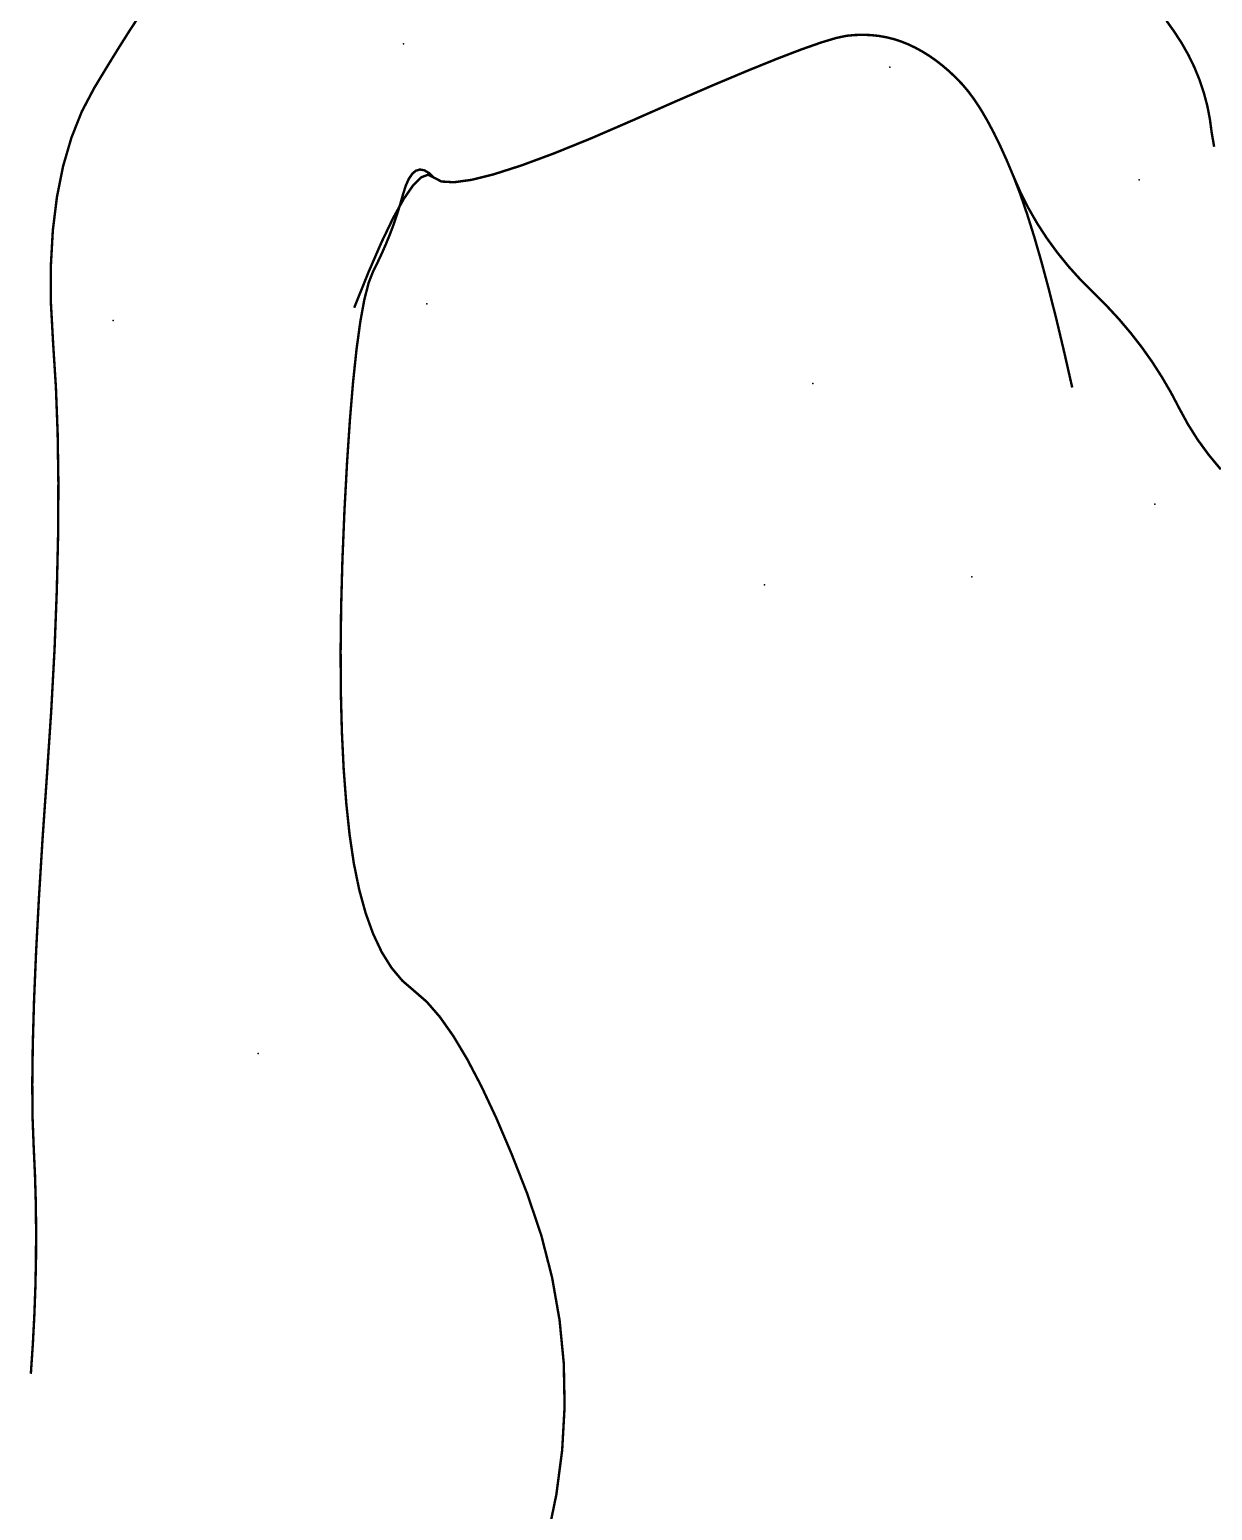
# Model space of a CAD drawing. Extents: x 940 to 1495, y 832 to 1212.
# Drawn here: x 1182.98 to 1219.68, y 997.2 to 1043.13 of the extents above; entities that cross this region are included whole.
import ezdxf

# ---------------------------------------------------------------- set-up
doc = ezdxf.new("R2010")
doc.units = 0
doc.header["$LTSCALE"] = 0.5
doc.header["$PDSIZE"] = 0.2
doc.layers.add('DGX', color=2, linetype='CONTINUOUS')
doc.layers.add('ZDH', color=1, linetype='CONTINUOUS')

msp = doc.modelspace()

# ---------------------------------------------------------------- linework, layer by layer
at = {"layer": 'DGX', "linetype": 'Continuous', "const_width": 0.075, "flags": 128}
for points in [[(1186.364, 1043.526), (1186.078, 1043.089), (1185.754, 1042.577), (1185.392, 1041.99), (1184.991, 1041.328), (1184.603, 1040.592), (1184.281, 1039.782), (1184.023, 1038.899), (1183.831, 1037.942), (1183.704, 1036.911), (1183.642, 1035.806), (1183.645, 1034.628), (1183.714, 1033.377), (1183.799, 1032.04), (1183.853, 1030.608), (1183.876, 1029.079), (1183.867, 1027.455), (1183.827, 1025.735), (1183.757, 1023.919), (1183.654, 1022.007), (1183.521, 1020), (1183.384, 1018.02), (1183.272, 1016.194), (1183.184, 1014.52), (1183.12, 1012.999), (1183.081, 1011.631), (1183.066, 1010.416), (1183.076, 1009.354), (1183.111, 1008.444), (1183.15, 1007.605), (1183.175, 1006.756), (1183.185, 1005.896), (1183.181, 1005.026), (1183.163, 1004.145), (1183.13, 1003.253), (1183.083, 1002.351), (1183.021, 1001.438)], [(1186.364, 1043.526), (1186.078, 1043.089), (1185.754, 1042.577), (1185.392, 1041.99), (1184.991, 1041.328), (1184.603, 1040.592), (1184.281, 1039.782), (1184.023, 1038.899), (1183.831, 1037.942), (1183.704, 1036.911), (1183.642, 1035.806), (1183.645, 1034.628), (1183.714, 1033.377), (1183.799, 1032.04), (1183.853, 1030.608), (1183.876, 1029.079), (1183.867, 1027.455), (1183.827, 1025.735), (1183.757, 1023.919), (1183.654, 1022.007), (1183.521, 1020), (1183.384, 1018.02), (1183.272, 1016.194), (1183.184, 1014.52), (1183.12, 1012.999), (1183.081, 1011.631), (1183.066, 1010.416), (1183.076, 1009.354), (1183.111, 1008.444), (1183.15, 1007.605), (1183.175, 1006.756), (1183.185, 1005.896), (1183.181, 1005.026), (1183.163, 1004.145), (1183.13, 1003.253), (1183.083, 1002.351), (1183.021, 1001.438)], [(1186.364, 1043.526), (1186.078, 1043.089), (1185.754, 1042.577), (1185.392, 1041.99), (1184.991, 1041.328), (1184.603, 1040.592), (1184.281, 1039.782), (1184.023, 1038.899), (1183.831, 1037.942), (1183.704, 1036.911), (1183.642, 1035.806), (1183.645, 1034.628), (1183.714, 1033.377), (1183.799, 1032.04), (1183.853, 1030.608), (1183.876, 1029.079), (1183.867, 1027.455), (1183.827, 1025.735), (1183.757, 1023.919), (1183.654, 1022.007), (1183.521, 1020), (1183.384, 1018.02), (1183.272, 1016.194), (1183.184, 1014.52), (1183.12, 1012.999), (1183.081, 1011.631), (1183.066, 1010.416), (1183.076, 1009.354), (1183.111, 1008.444), (1183.15, 1007.605), (1183.175, 1006.756), (1183.185, 1005.896), (1183.181, 1005.026), (1183.163, 1004.145), (1183.13, 1003.253), (1183.083, 1002.351), (1183.021, 1001.438)], [(1186.364, 1043.526), (1186.078, 1043.089), (1185.754, 1042.577), (1185.392, 1041.99), (1184.991, 1041.328), (1184.603, 1040.592), (1184.281, 1039.782), (1184.023, 1038.899), (1183.831, 1037.942), (1183.704, 1036.911), (1183.642, 1035.806), (1183.645, 1034.628), (1183.714, 1033.377), (1183.799, 1032.04), (1183.853, 1030.608), (1183.876, 1029.079), (1183.867, 1027.455), (1183.827, 1025.735), (1183.757, 1023.919), (1183.654, 1022.007), (1183.521, 1020), (1183.384, 1018.02), (1183.272, 1016.194), (1183.184, 1014.52), (1183.12, 1012.999), (1183.081, 1011.631), (1183.066, 1010.416), (1183.076, 1009.354), (1183.111, 1008.444), (1183.15, 1007.605), (1183.175, 1006.756), (1183.185, 1005.896), (1183.181, 1005.026), (1183.163, 1004.145), (1183.13, 1003.253), (1183.083, 1002.351), (1183.021, 1001.438)], [(1186.364, 1043.526), (1186.078, 1043.089), (1185.754, 1042.577), (1185.392, 1041.99), (1184.991, 1041.328), (1184.603, 1040.592), (1184.281, 1039.782), (1184.023, 1038.899), (1183.831, 1037.942), (1183.704, 1036.911), (1183.642, 1035.806), (1183.645, 1034.628), (1183.714, 1033.377), (1183.799, 1032.04), (1183.853, 1030.608), (1183.876, 1029.079), (1183.867, 1027.455), (1183.827, 1025.735), (1183.757, 1023.919), (1183.654, 1022.007), (1183.521, 1020), (1183.384, 1018.02), (1183.272, 1016.194), (1183.184, 1014.52), (1183.12, 1012.999), (1183.081, 1011.631), (1183.066, 1010.416), (1183.076, 1009.354), (1183.111, 1008.444), (1183.15, 1007.605), (1183.175, 1006.756), (1183.185, 1005.896), (1183.181, 1005.026), (1183.163, 1004.145), (1183.13, 1003.253), (1183.083, 1002.351), (1183.021, 1001.438)], [(1186.364, 1043.526), (1186.078, 1043.089), (1185.754, 1042.577), (1185.392, 1041.99), (1184.991, 1041.328), (1184.603, 1040.592), (1184.281, 1039.782), (1184.023, 1038.899), (1183.831, 1037.942), (1183.704, 1036.911), (1183.642, 1035.806), (1183.645, 1034.628), (1183.714, 1033.377), (1183.799, 1032.04), (1183.853, 1030.608), (1183.876, 1029.079), (1183.867, 1027.455), (1183.827, 1025.735), (1183.757, 1023.919), (1183.654, 1022.007), (1183.521, 1020), (1183.384, 1018.02), (1183.272, 1016.194), (1183.184, 1014.52), (1183.12, 1012.999), (1183.081, 1011.631), (1183.066, 1010.416), (1183.076, 1009.354), (1183.111, 1008.444), (1183.15, 1007.605), (1183.175, 1006.756), (1183.185, 1005.896), (1183.181, 1005.026), (1183.163, 1004.145), (1183.13, 1003.253), (1183.083, 1002.351), (1183.021, 1001.438)], [(1218.251, 1043.406), (1218.491, 1043.07), (1218.726, 1042.708), (1218.935, 1042.338), (1219.119, 1041.959), (1219.277, 1041.572), (1219.409, 1041.177), (1219.516, 1040.774), (1219.597, 1040.362), (1219.653, 1039.942), (1219.73, 1039.499)], [(1218.251, 1043.406), (1218.491, 1043.07), (1218.726, 1042.708), (1218.935, 1042.338), (1219.119, 1041.959), (1219.277, 1041.572), (1219.409, 1041.177), (1219.516, 1040.774), (1219.597, 1040.362), (1219.653, 1039.942), (1219.73, 1039.499)], [(1219.73, 1039.499), (1219.653, 1039.942), (1219.597, 1040.362), (1219.516, 1040.774), (1219.409, 1041.177), (1219.277, 1041.572), (1219.119, 1041.959), (1218.935, 1042.338), (1218.726, 1042.708), (1218.491, 1043.07), (1218.251, 1043.406)], [(1219.73, 1039.499), (1219.653, 1039.942), (1219.597, 1040.362), (1219.516, 1040.774), (1219.409, 1041.177), (1219.277, 1041.572), (1219.119, 1041.959), (1218.935, 1042.338), (1218.726, 1042.708), (1218.491, 1043.07), (1218.251, 1043.406)], [(1219.73, 1039.499), (1219.653, 1039.942), (1219.597, 1040.362), (1219.516, 1040.774), (1219.409, 1041.177), (1219.277, 1041.572), (1219.119, 1041.959), (1218.935, 1042.338), (1218.726, 1042.708), (1218.491, 1043.07), (1218.251, 1043.406)], [(1215.327, 1032.03), (1215.08, 1033.121), (1214.839, 1034.135), (1214.603, 1035.07), (1214.373, 1035.928), (1214.148, 1036.708), (1213.928, 1037.409), (1213.714, 1038.033), (1213.505, 1038.579), (1213.3, 1039.068), (1213.096, 1039.519), (1212.894, 1039.933), (1212.693, 1040.309), (1212.495, 1040.649), (1212.297, 1040.951), (1212.102, 1041.216), (1211.908, 1041.444), (1211.712, 1041.646), (1211.514, 1041.835), (1211.311, 1042.009), (1211.105, 1042.17), (1210.896, 1042.316), (1210.682, 1042.449), (1210.465, 1042.568), (1210.245, 1042.674), (1210.02, 1042.764), (1209.791, 1042.838), (1209.558, 1042.895), (1209.321, 1042.937), (1209.079, 1042.962), (1208.834, 1042.971), (1208.584, 1042.964), (1208.329, 1042.941), (1208.002, 1042.872), (1207.532, 1042.73), (1206.92, 1042.515), (1206.166, 1042.226), (1205.27, 1041.863), (1204.231, 1041.427), (1203.051, 1040.917), (1201.728, 1040.334), (1200.411, 1039.763), (1199.249, 1039.292), (1198.241, 1038.919), (1197.388, 1038.646), (1196.69, 1038.472), (1196.146, 1038.397), (1195.757, 1038.421), (1195.522, 1038.544), (1195.369, 1038.687), (1195.225, 1038.769), (1195.091, 1038.792), (1194.967, 1038.755), (1194.852, 1038.659), (1194.746, 1038.502), (1194.65, 1038.285), (1194.563, 1038.009), (1194.477, 1037.704), (1194.382, 1037.401), (1194.28, 1037.102), (1194.169, 1036.805), (1194.05, 1036.511), (1193.923, 1036.219), (1193.787, 1035.93), (1193.644, 1035.644), (1193.501, 1035.279), (1193.366, 1034.752), (1193.241, 1034.065), (1193.125, 1033.216), (1193.018, 1032.205), (1192.92, 1031.034), (1192.831, 1029.701), (1192.75, 1028.207), (1192.687, 1026.673), (1192.647, 1025.218), (1192.631, 1023.843), (1192.639, 1022.548), (1192.671, 1021.333), (1192.726, 1020.197), (1192.806, 1019.142), (1192.909, 1018.166), (1193.041, 1017.271), (1193.207, 1016.459), (1193.407, 1015.729), (1193.641, 1015.082), (1193.908, 1014.516), (1194.209, 1014.034), (1194.544, 1013.633), (1194.913, 1013.315), (1195.305, 1012.975), (1195.711, 1012.507), (1196.129, 1011.913), (1196.561, 1011.191), (1197.005, 1010.343), (1197.463, 1009.367), (1197.933, 1008.264), (1198.417, 1007.034), (1198.856, 1005.735), (1199.192, 1004.424), (1199.424, 1003.101), (1199.554, 1001.767), (1199.58, 1000.422), (1199.504, 999.065), (1199.324, 997.696), (1199.041, 996.316)], [(1215.327, 1032.03), (1215.08, 1033.121), (1214.839, 1034.135), (1214.603, 1035.07), (1214.373, 1035.928), (1214.148, 1036.708), (1213.928, 1037.409), (1213.714, 1038.033), (1213.505, 1038.579), (1213.3, 1039.068), (1213.096, 1039.519), (1212.894, 1039.933), (1212.693, 1040.309), (1212.495, 1040.649), (1212.297, 1040.951), (1212.102, 1041.216), (1211.908, 1041.444), (1211.712, 1041.646), (1211.514, 1041.835), (1211.311, 1042.009), (1211.105, 1042.17), (1210.896, 1042.316), (1210.682, 1042.449), (1210.465, 1042.568), (1210.245, 1042.674), (1210.02, 1042.764), (1209.791, 1042.838), (1209.558, 1042.895), (1209.321, 1042.937), (1209.079, 1042.962), (1208.834, 1042.971), (1208.584, 1042.964), (1208.329, 1042.941), (1208.002, 1042.872), (1207.532, 1042.73), (1206.92, 1042.515), (1206.166, 1042.226), (1205.27, 1041.863), (1204.231, 1041.427), (1203.051, 1040.917), (1201.728, 1040.334), (1200.411, 1039.763), (1199.249, 1039.292), (1198.241, 1038.919), (1197.388, 1038.646), (1196.69, 1038.472), (1196.146, 1038.397), (1195.757, 1038.421), (1195.522, 1038.544), (1195.369, 1038.687), (1195.225, 1038.769), (1195.091, 1038.792), (1194.967, 1038.755), (1194.852, 1038.659), (1194.746, 1038.502), (1194.65, 1038.285), (1194.563, 1038.009), (1194.477, 1037.704), (1194.382, 1037.401), (1194.28, 1037.102), (1194.169, 1036.805), (1194.05, 1036.511), (1193.923, 1036.219), (1193.787, 1035.93), (1193.644, 1035.644), (1193.501, 1035.279), (1193.366, 1034.752), (1193.241, 1034.065), (1193.125, 1033.216), (1193.018, 1032.205), (1192.92, 1031.034), (1192.831, 1029.701), (1192.75, 1028.207), (1192.687, 1026.673), (1192.647, 1025.218), (1192.631, 1023.843), (1192.639, 1022.548), (1192.671, 1021.333), (1192.726, 1020.197), (1192.806, 1019.142), (1192.909, 1018.166), (1193.041, 1017.271), (1193.207, 1016.459), (1193.407, 1015.729), (1193.641, 1015.082), (1193.908, 1014.516), (1194.209, 1014.034), (1194.544, 1013.633), (1194.913, 1013.315), (1195.305, 1012.975), (1195.711, 1012.507), (1196.129, 1011.913), (1196.561, 1011.191), (1197.005, 1010.343), (1197.463, 1009.367), (1197.933, 1008.264), (1198.417, 1007.034), (1198.856, 1005.735), (1199.192, 1004.424), (1199.424, 1003.101), (1199.554, 1001.767), (1199.58, 1000.422), (1199.504, 999.065), (1199.324, 997.696), (1199.041, 996.316)], [(1215.327, 1032.03), (1215.08, 1033.121), (1214.839, 1034.135), (1214.603, 1035.07), (1214.373, 1035.928), (1214.148, 1036.708), (1213.928, 1037.409), (1213.714, 1038.033), (1213.505, 1038.579), (1213.3, 1039.068), (1213.096, 1039.519), (1212.894, 1039.933), (1212.693, 1040.309), (1212.495, 1040.649), (1212.297, 1040.951), (1212.102, 1041.216), (1211.908, 1041.444), (1211.712, 1041.646), (1211.514, 1041.835), (1211.311, 1042.009), (1211.105, 1042.17), (1210.896, 1042.316), (1210.682, 1042.449), (1210.465, 1042.568), (1210.245, 1042.674), (1210.02, 1042.764), (1209.791, 1042.838), (1209.558, 1042.895), (1209.321, 1042.937), (1209.079, 1042.962), (1208.834, 1042.971), (1208.584, 1042.964), (1208.329, 1042.941), (1208.002, 1042.872), (1207.532, 1042.73), (1206.92, 1042.515), (1206.166, 1042.226), (1205.27, 1041.863), (1204.231, 1041.427), (1203.051, 1040.917), (1201.728, 1040.334), (1200.411, 1039.763), (1199.249, 1039.292), (1198.241, 1038.919), (1197.388, 1038.646), (1196.69, 1038.472), (1196.146, 1038.397), (1195.757, 1038.421), (1195.522, 1038.544), (1195.369, 1038.687), (1195.225, 1038.769), (1195.091, 1038.792), (1194.967, 1038.755), (1194.852, 1038.659), (1194.746, 1038.502), (1194.65, 1038.285), (1194.563, 1038.009), (1194.477, 1037.704), (1194.382, 1037.401), (1194.28, 1037.102), (1194.169, 1036.805), (1194.05, 1036.511), (1193.923, 1036.219), (1193.787, 1035.93), (1193.644, 1035.644), (1193.501, 1035.279), (1193.366, 1034.752), (1193.241, 1034.065), (1193.125, 1033.216), (1193.018, 1032.205), (1192.92, 1031.034), (1192.831, 1029.701), (1192.75, 1028.207), (1192.687, 1026.673), (1192.647, 1025.218), (1192.631, 1023.843), (1192.639, 1022.548), (1192.671, 1021.333), (1192.726, 1020.197), (1192.806, 1019.142), (1192.909, 1018.166), (1193.041, 1017.271), (1193.207, 1016.459), (1193.407, 1015.729), (1193.641, 1015.082), (1193.908, 1014.516), (1194.209, 1014.034), (1194.544, 1013.633), (1194.913, 1013.315), (1195.305, 1012.975), (1195.711, 1012.507), (1196.129, 1011.913), (1196.561, 1011.191), (1197.005, 1010.343), (1197.463, 1009.367), (1197.933, 1008.264), (1198.417, 1007.034), (1198.856, 1005.735), (1199.192, 1004.424), (1199.424, 1003.101), (1199.554, 1001.767), (1199.58, 1000.422), (1199.504, 999.065), (1199.324, 997.696), (1199.041, 996.316)], [(1215.327, 1032.03), (1215.08, 1033.121), (1214.839, 1034.135), (1214.603, 1035.07), (1214.373, 1035.928), (1214.148, 1036.708), (1213.928, 1037.409), (1213.714, 1038.033), (1213.505, 1038.579), (1213.3, 1039.068), (1213.096, 1039.519), (1212.894, 1039.933), (1212.693, 1040.309), (1212.495, 1040.649), (1212.297, 1040.951), (1212.102, 1041.216), (1211.908, 1041.444), (1211.712, 1041.646), (1211.514, 1041.835), (1211.311, 1042.009), (1211.105, 1042.17), (1210.896, 1042.316), (1210.682, 1042.449), (1210.465, 1042.568), (1210.245, 1042.674), (1210.02, 1042.764), (1209.791, 1042.838), (1209.558, 1042.895), (1209.321, 1042.937), (1209.079, 1042.962), (1208.834, 1042.971), (1208.584, 1042.964), (1208.329, 1042.941), (1208.002, 1042.872), (1207.532, 1042.73), (1206.92, 1042.515), (1206.166, 1042.226), (1205.27, 1041.863), (1204.231, 1041.427), (1203.051, 1040.917), (1201.728, 1040.334), (1200.411, 1039.763), (1199.249, 1039.292), (1198.241, 1038.919), (1197.388, 1038.646), (1196.69, 1038.472), (1196.146, 1038.397), (1195.757, 1038.421), (1195.522, 1038.544), (1195.369, 1038.687), (1195.225, 1038.769), (1195.091, 1038.792), (1194.967, 1038.755), (1194.852, 1038.659), (1194.746, 1038.502), (1194.65, 1038.285), (1194.563, 1038.009), (1194.477, 1037.704), (1194.382, 1037.401), (1194.28, 1037.102), (1194.169, 1036.805), (1194.05, 1036.511), (1193.923, 1036.219), (1193.787, 1035.93), (1193.644, 1035.644), (1193.501, 1035.279), (1193.366, 1034.752), (1193.241, 1034.065), (1193.125, 1033.216), (1193.018, 1032.205), (1192.92, 1031.034), (1192.831, 1029.701), (1192.75, 1028.207), (1192.687, 1026.673), (1192.647, 1025.218), (1192.631, 1023.843), (1192.639, 1022.548), (1192.671, 1021.333), (1192.726, 1020.197), (1192.806, 1019.142), (1192.909, 1018.166), (1193.041, 1017.271), (1193.207, 1016.459), (1193.407, 1015.729), (1193.641, 1015.082), (1193.908, 1014.516), (1194.209, 1014.034), (1194.544, 1013.633), (1194.913, 1013.315), (1195.305, 1012.975), (1195.711, 1012.507), (1196.129, 1011.913), (1196.561, 1011.191), (1197.005, 1010.343), (1197.463, 1009.367), (1197.933, 1008.264), (1198.417, 1007.034), (1198.856, 1005.735), (1199.192, 1004.424), (1199.424, 1003.101), (1199.554, 1001.767), (1199.58, 1000.422), (1199.504, 999.065), (1199.324, 997.696), (1199.041, 996.316)], [(1215.327, 1032.03), (1215.08, 1033.121), (1214.839, 1034.135), (1214.603, 1035.07), (1214.373, 1035.928), (1214.148, 1036.708), (1213.928, 1037.409), (1213.714, 1038.033), (1213.505, 1038.579), (1213.3, 1039.068), (1213.096, 1039.519), (1212.894, 1039.933), (1212.693, 1040.309), (1212.495, 1040.649), (1212.297, 1040.951), (1212.102, 1041.216), (1211.908, 1041.444), (1211.712, 1041.646), (1211.514, 1041.835), (1211.311, 1042.009), (1211.105, 1042.17), (1210.896, 1042.316), (1210.682, 1042.449), (1210.465, 1042.568), (1210.245, 1042.674), (1210.02, 1042.764), (1209.791, 1042.838), (1209.558, 1042.895), (1209.321, 1042.937), (1209.079, 1042.962), (1208.834, 1042.971), (1208.584, 1042.964), (1208.329, 1042.941), (1208.002, 1042.872), (1207.532, 1042.73), (1206.92, 1042.515), (1206.166, 1042.226), (1205.27, 1041.863), (1204.231, 1041.427), (1203.051, 1040.917), (1201.728, 1040.334), (1200.411, 1039.763), (1199.249, 1039.292), (1198.241, 1038.919), (1197.388, 1038.646), (1196.69, 1038.472), (1196.146, 1038.397), (1195.757, 1038.421), (1195.522, 1038.544), (1195.369, 1038.687), (1195.225, 1038.769), (1195.091, 1038.792), (1194.967, 1038.755), (1194.852, 1038.659), (1194.746, 1038.502), (1194.65, 1038.285), (1194.563, 1038.009), (1194.477, 1037.704), (1194.382, 1037.401), (1194.28, 1037.102), (1194.169, 1036.805), (1194.05, 1036.511), (1193.923, 1036.219), (1193.787, 1035.93), (1193.644, 1035.644), (1193.501, 1035.279), (1193.366, 1034.752), (1193.241, 1034.065), (1193.125, 1033.216), (1193.018, 1032.205), (1192.92, 1031.034), (1192.831, 1029.701), (1192.75, 1028.207), (1192.687, 1026.673), (1192.647, 1025.218), (1192.631, 1023.843), (1192.639, 1022.548), (1192.671, 1021.333), (1192.726, 1020.197), (1192.806, 1019.142), (1192.909, 1018.166), (1193.041, 1017.271), (1193.207, 1016.459), (1193.407, 1015.729), (1193.641, 1015.082), (1193.908, 1014.516), (1194.209, 1014.034), (1194.544, 1013.633), (1194.913, 1013.315), (1195.305, 1012.975), (1195.711, 1012.507), (1196.129, 1011.913), (1196.561, 1011.191), (1197.005, 1010.343), (1197.463, 1009.367), (1197.933, 1008.264), (1198.417, 1007.034), (1198.856, 1005.735), (1199.192, 1004.424), (1199.424, 1003.101), (1199.554, 1001.767), (1199.58, 1000.422), (1199.504, 999.065), (1199.324, 997.696), (1199.041, 996.316)], [(1215.327, 1032.03), (1215.08, 1033.121), (1214.839, 1034.135), (1214.603, 1035.07), (1214.373, 1035.928), (1214.148, 1036.708), (1213.928, 1037.409), (1213.714, 1038.033), (1213.505, 1038.579), (1213.3, 1039.068), (1213.096, 1039.519), (1212.894, 1039.933), (1212.693, 1040.309), (1212.495, 1040.649), (1212.297, 1040.951), (1212.102, 1041.216), (1211.908, 1041.444), (1211.712, 1041.646), (1211.514, 1041.835), (1211.311, 1042.009), (1211.105, 1042.17), (1210.896, 1042.316), (1210.682, 1042.449), (1210.465, 1042.568), (1210.245, 1042.674), (1210.02, 1042.764), (1209.791, 1042.838), (1209.558, 1042.895), (1209.321, 1042.937), (1209.079, 1042.962), (1208.834, 1042.971), (1208.584, 1042.964), (1208.329, 1042.941), (1208.002, 1042.872), (1207.532, 1042.73), (1206.92, 1042.515), (1206.166, 1042.226), (1205.27, 1041.863), (1204.231, 1041.427), (1203.051, 1040.917), (1201.728, 1040.334), (1200.411, 1039.763), (1199.249, 1039.292), (1198.241, 1038.919), (1197.388, 1038.646), (1196.69, 1038.472), (1196.146, 1038.397), (1195.757, 1038.421), (1195.522, 1038.544), (1195.369, 1038.687), (1195.225, 1038.769), (1195.091, 1038.792), (1194.967, 1038.755), (1194.852, 1038.659), (1194.746, 1038.502), (1194.65, 1038.285), (1194.563, 1038.009), (1194.477, 1037.704), (1194.382, 1037.401), (1194.28, 1037.102), (1194.169, 1036.805), (1194.05, 1036.511), (1193.923, 1036.219), (1193.787, 1035.93), (1193.644, 1035.644), (1193.501, 1035.279), (1193.366, 1034.752), (1193.241, 1034.065), (1193.125, 1033.216), (1193.018, 1032.205), (1192.92, 1031.034), (1192.831, 1029.701), (1192.75, 1028.207), (1192.687, 1026.673), (1192.647, 1025.218), (1192.631, 1023.843), (1192.639, 1022.548), (1192.671, 1021.333), (1192.726, 1020.197), (1192.806, 1019.142), (1192.909, 1018.166), (1193.041, 1017.271), (1193.207, 1016.459), (1193.407, 1015.729), (1193.641, 1015.082), (1193.908, 1014.516), (1194.209, 1014.034), (1194.544, 1013.633), (1194.913, 1013.315), (1195.305, 1012.975), (1195.711, 1012.507), (1196.129, 1011.913), (1196.561, 1011.191), (1197.005, 1010.343), (1197.463, 1009.367), (1197.933, 1008.264), (1198.417, 1007.034), (1198.856, 1005.735), (1199.192, 1004.424), (1199.424, 1003.101), (1199.554, 1001.767), (1199.58, 1000.422), (1199.504, 999.065), (1199.324, 997.696), (1199.041, 996.316)], [(1219.935, 1029.492), (1219.56, 1029.944), (1219.22, 1030.41), (1218.917, 1030.89), (1218.649, 1031.383), (1218.389, 1031.877), (1218.108, 1032.357), (1217.807, 1032.825), (1217.485, 1033.28), (1217.142, 1033.721), (1216.779, 1034.15), (1216.395, 1034.565), (1215.99, 1034.967), (1215.588, 1035.37), (1215.212, 1035.787), (1214.863, 1036.218), (1214.539, 1036.662), (1214.241, 1037.121), (1213.97, 1037.593), (1213.725, 1038.079), (1213.505, 1038.579), (1213.3, 1039.068), (1213.096, 1039.519), (1212.894, 1039.933), (1212.693, 1040.309), (1212.495, 1040.649), (1212.297, 1040.951), (1212.102, 1041.216), (1211.908, 1041.444), (1211.712, 1041.646), (1211.514, 1041.835), (1211.311, 1042.009), (1211.105, 1042.17), (1210.896, 1042.316), (1210.682, 1042.449), (1210.465, 1042.568), (1210.245, 1042.674), (1210.02, 1042.764), (1209.791, 1042.838), (1209.558, 1042.895), (1209.321, 1042.937), (1209.079, 1042.962), (1208.834, 1042.971), (1208.584, 1042.964), (1208.329, 1042.941), (1208.002, 1042.872), (1207.532, 1042.73), (1206.92, 1042.515), (1206.166, 1042.226), (1205.27, 1041.863), (1204.231, 1041.427), (1203.051, 1040.917), (1201.728, 1040.334), (1200.411, 1039.763), (1199.249, 1039.292), (1198.241, 1038.919), (1197.388, 1038.646), (1196.69, 1038.472), (1196.146, 1038.397), (1195.757, 1038.421), (1195.522, 1038.544), (1195.345, 1038.632), (1195.131, 1038.55), (1194.879, 1038.3), (1194.589, 1037.88), (1194.262, 1037.29), (1193.897, 1036.531), (1193.494, 1035.603), (1193.053, 1034.505)], [(1219.935, 1029.492), (1219.56, 1029.944), (1219.22, 1030.41), (1218.917, 1030.89), (1218.649, 1031.383), (1218.389, 1031.877), (1218.108, 1032.357), (1217.807, 1032.825), (1217.485, 1033.28), (1217.142, 1033.721), (1216.779, 1034.15), (1216.395, 1034.565), (1215.99, 1034.967), (1215.588, 1035.37), (1215.212, 1035.787), (1214.863, 1036.218), (1214.539, 1036.662), (1214.241, 1037.121), (1213.97, 1037.593), (1213.725, 1038.079), (1213.505, 1038.579), (1213.3, 1039.068), (1213.096, 1039.519), (1212.894, 1039.933), (1212.693, 1040.309), (1212.495, 1040.649), (1212.297, 1040.951), (1212.102, 1041.216), (1211.908, 1041.444), (1211.712, 1041.646), (1211.514, 1041.835), (1211.311, 1042.009), (1211.105, 1042.17), (1210.896, 1042.316), (1210.682, 1042.449), (1210.465, 1042.568), (1210.245, 1042.674), (1210.02, 1042.764), (1209.791, 1042.838), (1209.558, 1042.895), (1209.321, 1042.937), (1209.079, 1042.962), (1208.834, 1042.971), (1208.584, 1042.964), (1208.329, 1042.941), (1208.002, 1042.872), (1207.532, 1042.73), (1206.92, 1042.515), (1206.166, 1042.226), (1205.27, 1041.863), (1204.231, 1041.427), (1203.051, 1040.917), (1201.728, 1040.334), (1200.411, 1039.763), (1199.249, 1039.292), (1198.241, 1038.919), (1197.388, 1038.646), (1196.69, 1038.472), (1196.146, 1038.397), (1195.757, 1038.421), (1195.522, 1038.544), (1195.345, 1038.632), (1195.131, 1038.55), (1194.879, 1038.3), (1194.589, 1037.88), (1194.262, 1037.29), (1193.897, 1036.531), (1193.494, 1035.603), (1193.053, 1034.505)], [(1219.935, 1029.492), (1219.56, 1029.944), (1219.22, 1030.41), (1218.917, 1030.89), (1218.649, 1031.383), (1218.389, 1031.877), (1218.108, 1032.357), (1217.807, 1032.825), (1217.485, 1033.28), (1217.142, 1033.721), (1216.779, 1034.15), (1216.395, 1034.565), (1215.99, 1034.967), (1215.588, 1035.37), (1215.212, 1035.787), (1214.863, 1036.218), (1214.539, 1036.662), (1214.241, 1037.121), (1213.97, 1037.593), (1213.725, 1038.079), (1213.505, 1038.579), (1213.3, 1039.068), (1213.096, 1039.519), (1212.894, 1039.933), (1212.693, 1040.309), (1212.495, 1040.649), (1212.297, 1040.951), (1212.102, 1041.216), (1211.908, 1041.444), (1211.712, 1041.646), (1211.514, 1041.835), (1211.311, 1042.009), (1211.105, 1042.17), (1210.896, 1042.316), (1210.682, 1042.449), (1210.465, 1042.568), (1210.245, 1042.674), (1210.02, 1042.764), (1209.791, 1042.838), (1209.558, 1042.895), (1209.321, 1042.937), (1209.079, 1042.962), (1208.834, 1042.971), (1208.584, 1042.964), (1208.329, 1042.941), (1208.002, 1042.872), (1207.532, 1042.73), (1206.92, 1042.515), (1206.166, 1042.226), (1205.27, 1041.863), (1204.231, 1041.427), (1203.051, 1040.917), (1201.728, 1040.334), (1200.411, 1039.763), (1199.249, 1039.292), (1198.241, 1038.919), (1197.388, 1038.646), (1196.69, 1038.472), (1196.146, 1038.397), (1195.757, 1038.421), (1195.522, 1038.544), (1195.345, 1038.632), (1195.131, 1038.55), (1194.879, 1038.3), (1194.589, 1037.88), (1194.262, 1037.29), (1193.897, 1036.531), (1193.494, 1035.603), (1193.053, 1034.505)], [(1219.935, 1029.492), (1219.56, 1029.944), (1219.22, 1030.41), (1218.917, 1030.89), (1218.649, 1031.383), (1218.389, 1031.877), (1218.108, 1032.357), (1217.807, 1032.825), (1217.485, 1033.28), (1217.142, 1033.721), (1216.779, 1034.15), (1216.395, 1034.565), (1215.99, 1034.967), (1215.588, 1035.37), (1215.212, 1035.787), (1214.863, 1036.218), (1214.539, 1036.662), (1214.241, 1037.121), (1213.97, 1037.593), (1213.725, 1038.079), (1213.505, 1038.579), (1213.3, 1039.068), (1213.096, 1039.519), (1212.894, 1039.933), (1212.693, 1040.309), (1212.495, 1040.649), (1212.297, 1040.951), (1212.102, 1041.216), (1211.908, 1041.444), (1211.712, 1041.646), (1211.514, 1041.835), (1211.311, 1042.009), (1211.105, 1042.17), (1210.896, 1042.316), (1210.682, 1042.449), (1210.465, 1042.568), (1210.245, 1042.674), (1210.02, 1042.764), (1209.791, 1042.838), (1209.558, 1042.895), (1209.321, 1042.937), (1209.079, 1042.962), (1208.834, 1042.971), (1208.584, 1042.964), (1208.329, 1042.941), (1208.002, 1042.872), (1207.532, 1042.73), (1206.92, 1042.515), (1206.166, 1042.226), (1205.27, 1041.863), (1204.231, 1041.427), (1203.051, 1040.917), (1201.728, 1040.334), (1200.411, 1039.763), (1199.249, 1039.292), (1198.241, 1038.919), (1197.388, 1038.646), (1196.69, 1038.472), (1196.146, 1038.397), (1195.757, 1038.421), (1195.522, 1038.544), (1195.345, 1038.632), (1195.131, 1038.55), (1194.879, 1038.3), (1194.589, 1037.88), (1194.262, 1037.29), (1193.897, 1036.531), (1193.494, 1035.603), (1193.053, 1034.505)], [(1219.935, 1029.492), (1219.56, 1029.944), (1219.22, 1030.41), (1218.917, 1030.89), (1218.649, 1031.383), (1218.389, 1031.877), (1218.108, 1032.357), (1217.807, 1032.825), (1217.485, 1033.28), (1217.142, 1033.721), (1216.779, 1034.15), (1216.395, 1034.565), (1215.99, 1034.967), (1215.588, 1035.37), (1215.212, 1035.787), (1214.863, 1036.218), (1214.539, 1036.662), (1214.241, 1037.121), (1213.97, 1037.593), (1213.725, 1038.079), (1213.505, 1038.579), (1213.3, 1039.068), (1213.096, 1039.519), (1212.894, 1039.933), (1212.693, 1040.309), (1212.495, 1040.649), (1212.297, 1040.951), (1212.102, 1041.216), (1211.908, 1041.444), (1211.712, 1041.646), (1211.514, 1041.835), (1211.311, 1042.009), (1211.105, 1042.17), (1210.896, 1042.316), (1210.682, 1042.449), (1210.465, 1042.568), (1210.245, 1042.674), (1210.02, 1042.764), (1209.791, 1042.838), (1209.558, 1042.895), (1209.321, 1042.937), (1209.079, 1042.962), (1208.834, 1042.971), (1208.584, 1042.964), (1208.329, 1042.941), (1208.002, 1042.872), (1207.532, 1042.73), (1206.92, 1042.515), (1206.166, 1042.226), (1205.27, 1041.863), (1204.231, 1041.427), (1203.051, 1040.917), (1201.728, 1040.334), (1200.411, 1039.763), (1199.249, 1039.292), (1198.241, 1038.919), (1197.388, 1038.646), (1196.69, 1038.472), (1196.146, 1038.397), (1195.757, 1038.421), (1195.522, 1038.544), (1195.345, 1038.632), (1195.131, 1038.55), (1194.879, 1038.3), (1194.589, 1037.88), (1194.262, 1037.29), (1193.897, 1036.531), (1193.494, 1035.603), (1193.053, 1034.505)], [(1219.935, 1029.492), (1219.56, 1029.944), (1219.22, 1030.41), (1218.917, 1030.89), (1218.649, 1031.383), (1218.389, 1031.877), (1218.108, 1032.357), (1217.807, 1032.825), (1217.485, 1033.28), (1217.142, 1033.721), (1216.779, 1034.15), (1216.395, 1034.565), (1215.99, 1034.967), (1215.588, 1035.37), (1215.212, 1035.787), (1214.863, 1036.218), (1214.539, 1036.662), (1214.241, 1037.121), (1213.97, 1037.593), (1213.725, 1038.079), (1213.505, 1038.579), (1213.3, 1039.068), (1213.096, 1039.519), (1212.894, 1039.933), (1212.693, 1040.309), (1212.495, 1040.649), (1212.297, 1040.951), (1212.102, 1041.216), (1211.908, 1041.444), (1211.712, 1041.646), (1211.514, 1041.835), (1211.311, 1042.009), (1211.105, 1042.17), (1210.896, 1042.316), (1210.682, 1042.449), (1210.465, 1042.568), (1210.245, 1042.674), (1210.02, 1042.764), (1209.791, 1042.838), (1209.558, 1042.895), (1209.321, 1042.937), (1209.079, 1042.962), (1208.834, 1042.971), (1208.584, 1042.964), (1208.329, 1042.941), (1208.002, 1042.872), (1207.532, 1042.73), (1206.92, 1042.515), (1206.166, 1042.226), (1205.27, 1041.863), (1204.231, 1041.427), (1203.051, 1040.917), (1201.728, 1040.334), (1200.411, 1039.763), (1199.249, 1039.292), (1198.241, 1038.919), (1197.388, 1038.646), (1196.69, 1038.472), (1196.146, 1038.397), (1195.757, 1038.421), (1195.522, 1038.544), (1195.345, 1038.632), (1195.131, 1038.55), (1194.879, 1038.3), (1194.589, 1037.88), (1194.262, 1037.29), (1193.897, 1036.531), (1193.494, 1035.603), (1193.053, 1034.505)]]:
    msp.add_lwpolyline(points, dxfattribs=at)
at = {"layer": 'ZDH', "linetype": 'Continuous'}
for p in [(1194.578, 1042.691, 11.799), (1194.578, 1042.691, 11.799), (1194.578, 1042.691, 11.799), (1209.667, 1041.972, 12.178), (1209.667, 1041.972, 12.178), (1209.667, 1041.972, 12.178), (1217.404, 1038.468, 11.721), (1217.404, 1038.468, 11.721), (1217.404, 1038.468, 11.721), (1195.309, 1034.626, 12.268), (1195.309, 1034.626, 12.268), (1195.309, 1034.626, 12.268), (1185.578, 1034.106, 11.112), (1185.578, 1034.106, 11.112), (1185.578, 1034.106, 11.112), (1207.279, 1032.154, 12.64), (1207.279, 1032.154, 12.64), (1207.279, 1032.154, 12.64), (1217.891, 1028.409, 12.273), (1217.891, 1028.409, 12.273), (1212.215, 1026.162, 12.882), (1212.215, 1026.162, 12.882), (1205.783, 1025.913, 12.837), (1205.783, 1025.913, 12.837), (1205.783, 1025.913, 12.837), (1190.078, 1011.375, 11.778), (1190.078, 1011.375, 11.778), (1190.078, 1011.375, 11.778)]:
    msp.add_point(p, dxfattribs=at)

doc.saveas('drawing.dxf')
